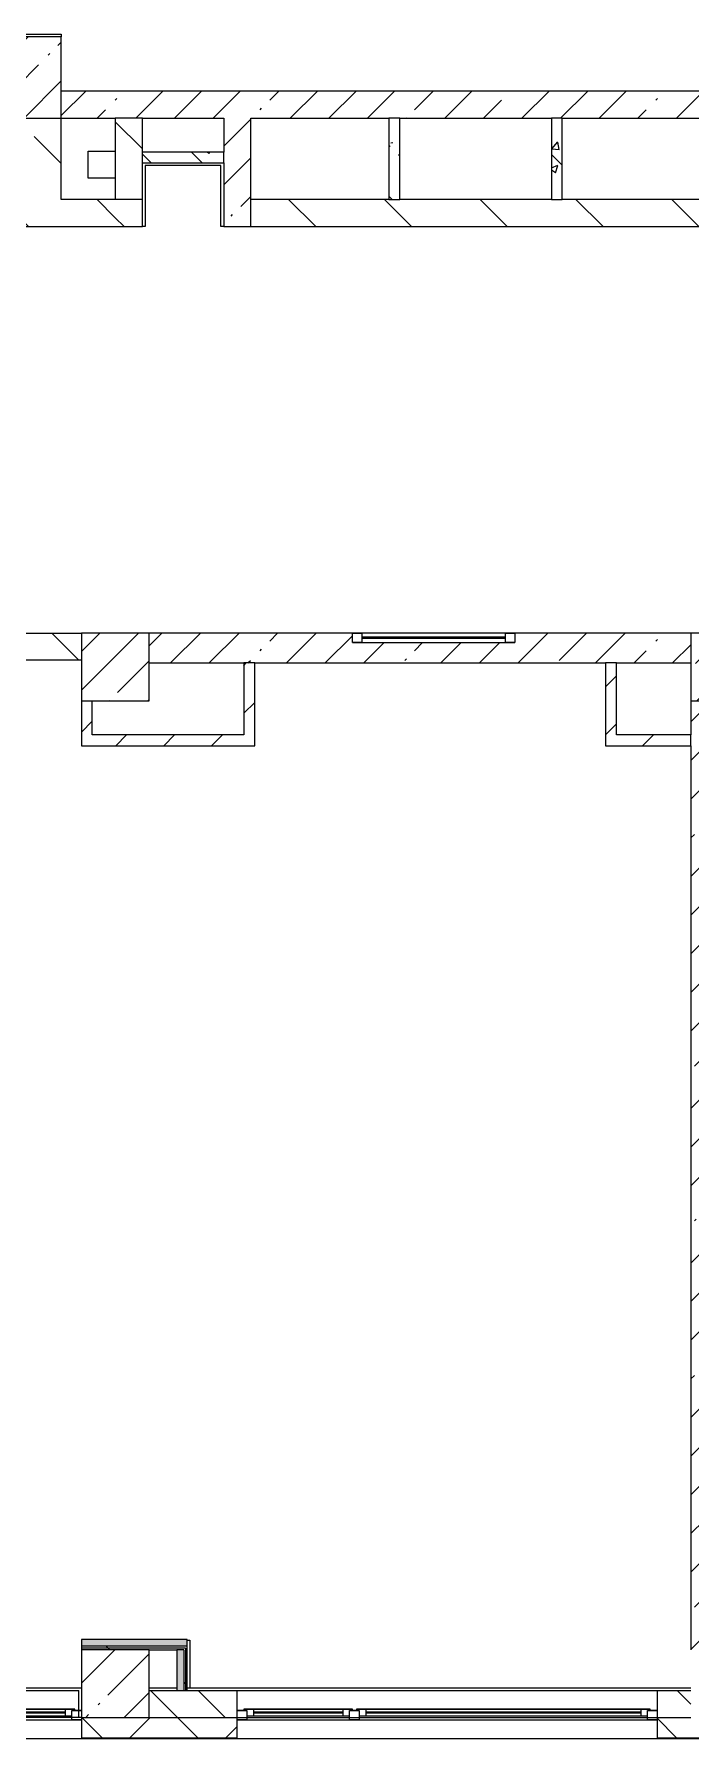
# Model space of a CAD drawing. Header units: millimetres. Extents: x -3917 to 185442, y -8553 to 29000.
# Drawn here: x 118992 to 123842, y -258 to 12320 of the extents above; entities that cross this region are included whole.
import ezdxf

# ---------------------------------------------------------------- set-up
doc = ezdxf.new("R2010")
doc.units = ezdxf.units.MM
for name, color, linetype, lineweight, true_color in [('A-FLOR-2', 7, 'Continuous', 5, 0xaaaaaa), ('I-WALL-3', 7, 'Continuous', 9, 0xe7e7e7), ('I-WALL-6', 7, 'Continuous', 5, 0x787878)]:
    doc.layers.add(name, color=color, linetype=linetype, lineweight=lineweight, true_color=true_color)
for name, color, linetype, lineweight in [('A-GLAZ-2', 7, 'Continuous', 5), ('A-WALL', 7, 'Continuous', 9), ('A-WALL-4', 7, 'Continuous', 5), ('I-WALL-4', 7, 'Continuous', 5), ('S-COLS-4', 7, 'Continuous', 5)]:
    doc.layers.add(name, color=color, linetype=linetype, lineweight=lineweight)
pattern_1 = [(45, (58431.5, 0), (-285.1231, 285.1231), []), (45, (58716.64, 0), (-285.1231, 285.1231), [504.031, -100.806, 16.764, -84.042])]
pattern_2 = [(135, (58431.5, 0), (-353.5534, -353.5534), [])]
pattern_3 = [(45, (58431.52, 0), (-176.7767, 176.7767), [])]
pattern_4 = [(135, (58431.5, 0), (-377.1708, -377.1708), [533.4, -88.9, 17.78, -88.9]), (135, (58431.5, 376.94), (-377.1708, -377.1708), []), (50, (58431.5, 0), (637.6445, -55.7866), [66.675, -733.425]), (355, (58431.5, 0), (-123.3494, 668.699), [53.34, -586.74]), (100.451, (58484.65, -4.65), (514.299, 612.908), [56.665, -623.315]), (46.184, (58431.5, 177.8), (948.776, -147.15), [100.012, -1100.137]), (96.636, (58510.6, 165.5), (830.909, 865.997), [84.998, -934.973]), (351.184, (58431.5, 177.8), (830.918, 865.988), [80.01, -880.11]), (21, (58520.4, 133.35), (530.6506, -357.9283), [66.675, -733.425]), (326, (58520.4, 133.35), (216.308, 644.6585), [53.34, -586.74]), (71.451, (58564.64, 103.5), (746.9596, 286.7243), [56.665, -623.315]), (37.5, (58431.52, 0), (10.8105, 295.9426), [16.764, -562.864, 16.764, -578.866, -588.962]), (37.5, (58431.52, 0), (10.8105, 295.9426), [-1175.258, 16.764, -572.198]), (7.5, (58431.52, 0), (233.8692, 350.6318), [16.764, -322.834, 16.764, -549.529, -224.472]), (7.5, (58431.52, 0), (233.8692, 350.6318), [-905.891, 16.764, -207.708]), (327.5, (58233.27, 0), (474.5678, -20.0513), [16.764, -205.486, 16.764, -676.656, -920.115]), (327.5, (58233.27, 0), (474.5678, -20.0513), [-915.67, 16.764, -903.351]), (317.5, (58144.37, 0), (518.4522, 88.9934), [16.764, -272.161, 16.764, -443.738, -653.415]), (317.5, (58144.37, 0), (518.4522, 88.9934), [-749.427, 16.764, -636.651])]
pattern_5 = [(45, (58431.5, 0), (-530.33, 530.33), []), (135, (58431.5, 0), (-530.33, -530.33), [])]

# ---------------------------------------------------------------- blocks, each defined once
blk = doc.blocks.new('BSC_Колонна _Прямоугольная - 500х500-V88-2_10_1_птичка')
at = {"layer": 'S-COLS-4'}
h = blk.add_hatch(dxfattribs=at)
h.set_pattern_fill('FP_101', color=256, style=0, pattern_type=2)
h.set_pattern_definition([(45, (-61160, -7650), (-285.1231, 285.1231), []), (45, (-60874.88, -7650), (-285.123, 285.123), [504.031, -100.806, 16.764, -84.042])])
h.paths.add_polyline_path([(-250, -250), (250, -250), (250, 250), (-250, 250)])
for p, q in [((250, 250), (-250, 250)), ((-250, 250), (-250, -250)), ((250, -250), (250, 250)), ((-250, -250), (250, -250))]:
    blk.add_line(p, q, dxfattribs=at)
blk = doc.blocks.new('BSC_Колонна _Прямоугольная - 500х500-V95-2_10_1_птичка')
at = {"layer": 'S-COLS-4'}
h = blk.add_hatch(dxfattribs=at)
h.set_pattern_fill('FP_108', color=256, style=0, pattern_type=2)
h.set_pattern_definition([(45, (-61160, -150), (-285.123, 285.123), []), (45, (-60874.88, -150), (-285.123, 285.123), [504.031, -100.806, 16.764, -84.042])])
h.paths.add_polyline_path([(-159, -250), (250, -250), (250, 250), (-250, 250), (-250, -250)])
for p, q in [((250, 250), (-250, 250)), ((-250, 250), (-250, -250)), ((250, -250), (250, 250)), ((-250, -250), (250, -250))]:
    blk.add_line(p, q, dxfattribs=at)
blk = doc.blocks.new('BSC_Колонна _Прямоугольная - 500х500-V99-2_10_1_птичка')
at = {"layer": 'S-COLS-4'}
h = blk.add_hatch(dxfattribs=at)
h.set_pattern_fill('FP_112', color=256, style=0, pattern_type=2)
h.set_pattern_definition([(45, (-65660, -7650), (-285.1231, 285.1231), []), (45, (-65374.88, -7650), (-285.1231, 285.1231), [504.031, -100.806, 16.764, -84.042])])
h.paths.add_polyline_path([(-22, -250), (250, -250), (250, 250), (-250, 250), (-250, -250)])
for p, q in [((250, 250), (-250, 250)), ((-250, 250), (-250, -250)), ((250, -250), (250, 250)), ((-250, -250), (250, -250))]:
    blk.add_line(p, q, dxfattribs=at)
blk = doc.blocks.new('BSC_Колонна _Прямоугольная - 600х600-V123-2_10_1_птичка')
at = {"layer": 'S-COLS-4'}
h = blk.add_hatch(dxfattribs=at)
h.set_pattern_fill('FP_147', color=256, style=0, pattern_type=2)
h.set_pattern_definition([(45, (-60460, -12000), (-285.1231, 285.1231), []), (45, (-60174.88, -12000), (-285.1231, 285.1231), [504.031, -100.806, 16.764, -84.042])])
h.paths.add_polyline_path([(-300, -300), (300, -300), (300, 300), (-300, 300), (-300, -201)])
for p, q in [((300, 300), (-300, 300)), ((-300, 300), (-300, -300)), ((300, -300), (300, 300)), ((-300, -300), (300, -300))]:
    blk.add_line(p, q, dxfattribs=at)
blk = doc.blocks.new('120_Окно_СКБ_2Ст - 120_Окно_СКБ_2Ст 3100х2500 _мал_створка слева_-22446080-2_10_1_птичка')
at = {"layer": 'A-GLAZ-2'}
for p, q in [((-1550, -127), (-1550, -57)), ((-1550, -57), (-1480, -57)), ((1550, -57), (-1550, -57)), ((-1480, -57), (-1480, -127)), ((650, -87), (-1480, -87)), ((-1480, -87), (-1480, -127)), ((-1430, -137), (-1430, -87)), ((-1430, -107), (600, -107)), ((600, -117), (-1430, -117)), ((600, -137), (600, -87)), ((650, -127), (650, -57)), ((650, -57), (720, -57)), ((650, -127), (650, -87)), ((720, -57), (720, -127)), ((1480, -87), (720, -87)), ((720, -87), (720, -127)), ((770, -137), (770, -87)), ((770, -107), (1430, -107)), ((1430, -117), (770, -117)), ((1430, -137), (1430, -87)), ((1480, -127), (1480, -57)), ((1480, -57), (1550, -57)), ((1480, -127), (1480, -87)), ((1550, -57), (1550, -127)), ((-1480, -127), (-1550, -127)), ((-1550, -127), (-1500, -127)), ((-1480, -127), (-1500, -127)), ((-1500, -127), (-1500, -137)), ((-1500, -137), (670, -137)), ((670, -137), (-1500, -137)), ((720, -127), (650, -127)), ((670, -127), (650, -127)), ((670, -127), (700, -127)), ((670, -137), (670, -127)), ((720, -127), (700, -127)), ((700, -127), (700, -137)), ((700, -137), (1500, -137)), ((1500, -137), (700, -137)), ((1550, -127), (1480, -127)), ((1500, -127), (1480, -127)), ((1500, -127), (1550, -127)), ((1500, -137), (1500, -127))]:
    blk.add_line(p, q, dxfattribs=at)
blk = doc.blocks.new('120_Окно_СКБ_2Ст - 120_Окно_СКБ_2Ст 2100х2500 _мал створка СЛЕВА_-22446485-2_10_1_птичка')
at = {"layer": 'A-GLAZ-2'}
for p, q in [((-1050, -127), (-1050, -57)), ((-1050, -57), (-980, -57)), ((1050, -57), (-1050, -57)), ((-980, -57), (-980, -127)), ((-220, -87), (-980, -87)), ((-980, -87), (-980, -127)), ((-930, -137), (-930, -87)), ((-930, -107), (-270, -107)), ((-270, -117), (-930, -117)), ((-270, -137), (-270, -87)), ((-220, -127), (-220, -57)), ((-220, -57), (-150, -57)), ((-220, -127), (-220, -87)), ((-150, -57), (-150, -127)), ((980, -87), (-150, -87)), ((-150, -87), (-150, -127)), ((-100, -137), (-100, -87)), ((-100, -107), (930, -107)), ((930, -117), (-100, -117)), ((930, -137), (930, -87)), ((980, -127), (980, -57)), ((980, -57), (1050, -57)), ((980, -127), (980, -87)), ((1050, -57), (1050, -127)), ((-980, -127), (-1050, -127)), ((-1050, -127), (-1000, -127)), ((-980, -127), (-1000, -127)), ((-1000, -127), (-1000, -137)), ((-1000, -137), (-200, -137)), ((-200, -137), (-1000, -137)), ((-150, -127), (-220, -127)), ((-200, -127), (-220, -127)), ((-200, -127), (-170, -127)), ((-200, -137), (-200, -127)), ((-150, -127), (-170, -127)), ((-170, -127), (-170, -137)), ((-170, -137), (1000, -137)), ((1000, -137), (-170, -137)), ((1050, -127), (980, -127)), ((1000, -127), (980, -127)), ((1000, -127), (1050, -127)), ((1000, -137), (1000, -127))]:
    blk.add_line(p, q, dxfattribs=at)
blk = doc.blocks.new('120_Окно_СКБ_1Ст - 120_Окно_СКБ_1Ст 400х1200 EI30-24228621-2_10_1_птичка')
at = {"layer": 'A-GLAZ-2'}
for p, q in [((-600, 40), (-600, 110)), ((-600, 110), (-530, 110)), ((600, 110), (-600, 110)), ((-530, 40), (-600, 40)), ((-600, 40), (600, 40)), ((-530, 110), (-530, 40)), ((530, 80), (-530, 80)), ((530, 70), (-530, 70)), ((530, 40), (530, 110)), ((530, 110), (600, 110)), ((600, 40), (530, 40)), ((600, 110), (600, 40))]:
    blk.add_line(p, q, dxfattribs=at)

msp = doc.modelspace()

# ---------------------------------------------------------------- hatches: boundary and pattern name
at = {"layer": 'A-WALL-4'}
h = msp.add_hatch(dxfattribs=at)
h.set_pattern_fill('FP_125', color=256, style=0, pattern_type=2)
h.set_pattern_definition([(135, (58431.52, 0), (-176.7767, -176.7767), [])])
h.paths.add_polyline_path([(120359.7, -100), (120491.5, -100), (120491.5, 100), (119841.5, 100), (119841.5, -100)])
h.paths.add_polyline_path([(123841.5, -100), (123841.5, 100), (123591.5, 100), (123591.5, -100)])
h = msp.add_hatch(dxfattribs=at)
h.set_pattern_fill('FP_115', color=256, style=0, pattern_type=2)
h.set_pattern_definition([(45, (58431.5, 0), (-353.5534, 353.5534), []), (135, (58431.5, 0), (-353.5534, -353.5534), [])])
h.paths.add_polyline_path([(134131.5, -250), (134131.5, -100), (129991.5, -100), (129991.5, -250), (133344.9, -250)])
h.paths.add_polyline_path([(127779.8, -250), (129091.5, -250), (129091.5, -100), (125491.5, -100), (125491.5, -250), (125924.8, -250)])
h.paths.add_polyline_path([(116491.5, -250), (117241.5, -250), (117241.5, -100), (116491.5, -100)])
h.paths.add_polyline_path([(115341.5, -250), (115591.5, -250), (115591.5, -100), (114841.5, -100), (114841.5, -250), (115258.3, -250)])
h.paths.add_polyline_path([(119341.5, -250), (120491.5, -250), (120491.5, -100), (119341.5, -100)])
h.paths.add_polyline_path([(123591.5, -250), (124591.5, -250), (124591.5, -100), (123591.5, -100)])
h.paths.add_polyline_path([(101841.5, -250), (102467.9, -250), (102467.9, -100), (101091.5, -100), (101091.5, -250), (101809.3, -250)])
h.paths.add_polyline_path([(110341.5, -250), (111741.5, -250), (111741.5, -100), (110341.5, -100)])
h.paths.add_polyline_path([(107241.5, -250), (107241.5, -100), (105841.5, -100), (105841.5, -250), (106446.9, -250)])
h.paths.add_polyline_path([(103367.9, -250), (103741.5, -250), (103741.5, -100), (103367.9, -100)])
h.paths.add_polyline_path([(97191.5, -250), (97991.5, -250), (97991.5, -100), (97191.5, -100), (97191.5, -176.4)])
at = {"layer": 'I-WALL-3'}
for points in [[(120121.5, 425), (120121.5, 475), (119341.5, 475), (119341.5, 425), (119432.1, 425)], [(120096.5, 100), (120096.5, 400), (120046.5, 400), (120046.5, 100)]]:
    msp.add_hatch(color=256, dxfattribs=at).paths.add_polyline_path(points)
at = {"layer": 'I-WALL-4'}
h = msp.add_hatch(dxfattribs=at)
h.set_pattern_fill('FP_123', color=256, style=0, pattern_type=2)
h.set_pattern_definition(pattern_1)
h.paths.add_polyline_path([(114131.5, 11700), (118591.5, 11700), (118591.5, 11900), (113191.5, 11900), (113191.5, 11700), (113931.5, 11700)])
h.paths.add_polyline_path([(120359.7, 11700), (124591.5, 11700), (124591.5, 11900), (119191.5, 11900), (119191.5, 11700), (119791.5, 11700)])
h = msp.add_hatch(dxfattribs=at)
h.set_pattern_fill('FP_126', color=256, style=0, pattern_type=2)
h.set_pattern_definition(pattern_2)
h.paths.add_polyline_path([(119191.5, 11100), (119191.5, 11700), (118991.5, 11700), (118991.5, 11100)])
h = msp.add_hatch(dxfattribs=at)
h.set_pattern_fill('FP_126', color=256, style=0, pattern_type=2)
h.set_pattern_definition(pattern_2)
h.paths.add_polyline_path([(119791.5, 11100), (119791.5, 11700), (119591.5, 11700), (119591.5, 11100)])
h = msp.add_hatch(dxfattribs=at)
h.set_pattern_fill('FP_126', color=256, style=0, pattern_type=2)
h.set_pattern_definition(pattern_2)
h.paths.add_polyline_path([(119591.5, 10900), (119791.5, 10900), (119791.5, 11700), (119591.5, 11700), (119591.5, 11100)])
h = msp.add_hatch(dxfattribs=at)
h.set_pattern_fill('FP_123', color=256, style=0, pattern_type=2)
h.set_pattern_definition(pattern_1)
h.paths.add_polyline_path([(120391.5, 10900), (120591.5, 10900), (120591.5, 11700), (120391.5, 11700), (120391.5, 11100)])
h = msp.add_hatch(dxfattribs=at)
h.set_pattern_fill('FP_126', color=256, style=0, pattern_type=2)
h.set_pattern_definition(pattern_2)
h.paths.add_polyline_path([(119591.5, 10900), (119591.5, 11100), (117771.5, 11100), (117771.5, 10900), (118504.6, 10900)])
h.paths.add_polyline_path([(112939.5, 10900), (113931.5, 10900), (113931.5, 11100), (110341.5, 11100), (110341.5, 10900), (111084.5, 10900)])
h.paths.add_polyline_path([(114831.5, 10900), (115041.5, 10900), (115041.5, 11100), (114831.5, 11100), (114831.5, 10980)])
h.paths.add_polyline_path([(116661.5, 10900), (116871.5, 10900), (116871.5, 11100), (116661.5, 11100), (116661.5, 10980)])
h.paths.add_polyline_path([(115961.5, 10900), (115961.5, 11100), (115741.5, 11100), (115741.5, 10900)])
h.paths.add_polyline_path([(105692.2, 10900), (110141.5, 10900), (110141.5, 11100), (105692.2, 11100)])
h = msp.add_hatch(dxfattribs=at)
h.set_pattern_fill('FP_126', color=256, style=0, pattern_type=2)
h.set_pattern_definition(pattern_2)
h.paths.add_polyline_path([(124991.5, 10900), (124991.5, 11100), (120591.5, 11100), (120591.5, 10900), (122214.7, 10900)])
h = msp.add_hatch(dxfattribs=at)
h.set_pattern_fill('FP_126', color=256, style=0, pattern_type=2)
h.set_pattern_definition(pattern_2)
h.paths.add_polyline_path([(119341.5, 7700), (119341.5, 7900), (118362.5, 7900), (118362.5, 7700), (118504.6, 7700)])
h.paths.add_polyline_path([(115341.5, 7700), (115862.5, 7700), (115862.5, 7900), (115341.5, 7900), (115341.5, 7750.3)])
h = msp.add_hatch(dxfattribs=at)
h.set_pattern_fill('FP_123', color=256, style=0, pattern_type=2)
h.set_pattern_definition(pattern_1)
h.paths.add_polyline_path([(123291.5, 7680), (123841.5, 7680), (123841.5, 7900), (122541.5, 7900), (122541.5, 7830), (121341.5, 7830), (121341.5, 7900), (119841.5, 7900), (119841.5, 7680), (123211.5, 7680)])
h = msp.add_hatch(dxfattribs=at)
h.set_pattern_fill('FP_127', color=256, style=0, pattern_type=2)
h.set_pattern_definition(pattern_3)
h.paths.add_polyline_path([(120621.5, 7150), (120621.5, 7680), (120541.5, 7680), (120541.5, 7150)])
h = msp.add_hatch(dxfattribs=at)
h.set_pattern_fill('FP_127', color=256, style=0, pattern_type=2)
h.set_pattern_definition(pattern_3)
h.paths.add_polyline_path([(123291.5, 7070), (123291.5, 7680), (123211.5, 7680), (123211.5, 7070)])
h = msp.add_hatch(dxfattribs=at)
h.set_pattern_fill('FP_127', color=256, style=0, pattern_type=2)
h.set_pattern_definition(pattern_3)
h.paths.add_polyline_path([(119421.5, 7150), (119421.5, 7400), (119341.5, 7400), (119341.5, 7150)])
h = msp.add_hatch(dxfattribs=at)
h.set_pattern_fill('FP_123', color=256, style=0, pattern_type=2)
h.set_pattern_definition(pattern_1)
h.paths.add_polyline_path([(123841.5, 400), (124061.5, 400), (124061.5, 7400), (123841.5, 7400), (123841.5, 808.9)])
h = msp.add_hatch(dxfattribs=at)
h.set_pattern_fill('FP_127', color=256, style=0, pattern_type=2)
h.set_pattern_definition(pattern_3)
h.paths.add_polyline_path([(119341.5, 7070), (120621.5, 7070), (120621.5, 7150), (119341.5, 7150)])
h = msp.add_hatch(dxfattribs=at)
h.set_pattern_fill('FP_127', color=256, style=0, pattern_type=2)
h.set_pattern_definition(pattern_3)
h.paths.add_polyline_path([(123841.5, 7070), (123841.5, 7150), (123291.5, 7150), (123291.5, 7070)])
h = msp.add_hatch(dxfattribs=at)
h.set_pattern_fill('FP_227', color=256, style=0, pattern_type=2)
h.set_pattern_definition(pattern_5)
h.paths.add_polyline_path([(120109, 412.5), (120121.5, 412.5), (120121.5, 425), (119341.5, 425), (119341.5, 412.5), (119432.1, 412.5)])
h = msp.add_hatch(dxfattribs=at)
h.set_pattern_fill('FP_227', color=256, style=0, pattern_type=2)
h.set_pattern_definition(pattern_5)
h.paths.add_polyline_path([(120109, 400), (120109, 412.5), (119341.5, 412.5), (119341.5, 400), (120096.5, 400)])
h = msp.add_hatch(dxfattribs=at)
h.set_pattern_fill('FP_227', color=256, style=0, pattern_type=2)
h.set_pattern_definition(pattern_5)
h.paths.add_polyline_path([(120109, 100), (120109, 400), (120096.5, 400), (120096.5, 100)])
h = msp.add_hatch(dxfattribs=at)
h.set_pattern_fill('FP_227', color=256, style=0, pattern_type=2)
h.set_pattern_definition(pattern_5)
h.paths.add_polyline_path([(120109, 100), (120121.5, 100), (120121.5, 412.5), (120109, 412.5), (120109, 230.5)])
at = {"layer": 'I-WALL-6'}
h = msp.add_hatch(dxfattribs=at)
h.set_pattern_fill('FP_136', color=256, style=0, pattern_type=2)
h.set_pattern_definition(pattern_4)
h.paths.add_polyline_path([(121691.5, 11100), (121691.5, 11700), (121611.5, 11700), (121611.5, 11100)])
h = msp.add_hatch(dxfattribs=at)
h.set_pattern_fill('FP_136', color=256, style=0, pattern_type=2)
h.set_pattern_definition(pattern_4)
h.paths.add_polyline_path([(122891.5, 11100), (122891.5, 11700), (122811.5, 11700), (122811.5, 11100)])
h = msp.add_hatch(dxfattribs=at)
h.set_pattern_fill('FP_136', color=256, style=0, pattern_type=2)
h.set_pattern_definition(pattern_4)
h.paths.add_polyline_path([(120391.5, 11370), (120391.5, 11450), (119791.5, 11450), (119791.5, 11370), (120359.7, 11370)])

# ---------------------------------------------------------------- linework, layer by layer
at = {"layer": 'A-FLOR-2'}
for p, q in [((118591.5, 12320), (119191.5, 12320)), ((119191.5, 12320), (119191.5, 12300)), ((119391.5, 11457), (119591.5, 11457)), ((119391.5, 11257), (119391.5, 11457)), ((120370.5, 11350), (119811.5, 11350)), ((119811.5, 11350), (119811.5, 10900)), ((120370.5, 10900), (120370.5, 11350)), ((119591.5, 11257), (119391.5, 11257)), ((119811.5, 10900), (119791.5, 10900)), ((120391.5, 10900), (120370.5, 10900)), ((120121.5, 470), (120141.5, 470)), ((120141.5, 470), (120141.5, 120))]:
    msp.add_line(p, q, dxfattribs=at)
at = {"layer": 'A-WALL'}
for p, q in [((119791.5, 11700), (119591.5, 11700)), ((121691.5, 11700), (121611.5, 11700)), ((122891.5, 11700), (122811.5, 11700)), ((119791.5, 11370), (119791.5, 11450)), ((120391.5, 11370), (120391.5, 11450)), ((120591.5, 10900), (120591.5, 11100)), ((121611.5, 11100), (121691.5, 11100)), ((122811.5, 11100), (122891.5, 11100)), ((120621.5, 7680), (120541.5, 7680)), ((123291.5, 7680), (123211.5, 7680)), ((123841.5, 7070), (123841.5, 7150)), ((120121.5, 425), (119341.5, 425)), ((120109, 412.5), (119341.5, 412.5)), ((120096.5, 400), (120046.5, 400)), ((120096.5, 400), (120096.5, 100)), ((120109, 412.5), (120109, 100)), ((119841.5, -100), (120491.5, -100)), ((123591.5, -100), (123841.5, -100)), ((119341.5, -250), (120491.5, -250)), ((123591.5, -250), (124591.5, -250)), ((119341.5, -253), (120491.5, -253)), ((123591.5, -253), (124591.5, -253))]:
    msp.add_line(p, q, dxfattribs=at)
at = {"layer": 'A-WALL-4'}
for p, q in [((115341.5, 100), (119321.5, 100)), ((119321.5, -100), (119321.5, 100)), ((119841.5, 100), (123841.5, 100)), ((120491.5, -258), (120491.5, 100)), ((123591.5, 100), (123591.5, -258)), ((119341.5, -100), (119341.5, -258)), ((120491.5, -100), (123841.5, -100)), ((124591.5, -258), (116491.5, -258))]:
    msp.add_line(p, q, dxfattribs=at)
at = {"layer": 'I-WALL-4'}
for p, q in [((124591.5, 11900), (119191.5, 11900)), ((119191.5, 11100), (119191.5, 11700)), ((119191.5, 11700), (119591.5, 11700)), ((119591.5, 11700), (119591.5, 11100)), ((119791.5, 11450), (119791.5, 11700)), ((119791.5, 11700), (120391.5, 11700)), ((120391.5, 11700), (120391.5, 11450)), ((120591.5, 11100), (120591.5, 11700)), ((120591.5, 11700), (121611.5, 11700)), ((121611.5, 11700), (121611.5, 11100)), ((121691.5, 11100), (121691.5, 11700)), ((121691.5, 11700), (122811.5, 11700)), ((122811.5, 11700), (122811.5, 11100)), ((122891.5, 11100), (122891.5, 11700)), ((122891.5, 11700), (124591.5, 11700)), ((120391.5, 11450), (119791.5, 11450)), ((119791.5, 11100), (119791.5, 11370)), ((119791.5, 11370), (120391.5, 11370)), ((120391.5, 11370), (120391.5, 10900)), ((119791.5, 11100), (119191.5, 11100)), ((119791.5, 10900), (119791.5, 11100)), ((121611.5, 11100), (120591.5, 11100)), ((122811.5, 11100), (121691.5, 11100)), ((124991.5, 11100), (122891.5, 11100)), ((117571.5, 10900), (119791.5, 10900)), ((120391.5, 10900), (125191.5, 10900)), ((118362.5, 7900), (119341.5, 7900)), ((121341.5, 7900), (119841.5, 7900)), ((123841.5, 7900), (122541.5, 7900)), ((119341.5, 7700), (115341.5, 7700)), ((119841.5, 7680), (120541.5, 7680)), ((120541.5, 7680), (120541.5, 7150)), ((120621.5, 7070), (120621.5, 7680)), ((120621.5, 7680), (123211.5, 7680)), ((123211.5, 7680), (123211.5, 7070)), ((123291.5, 7150), (123291.5, 7680)), ((123291.5, 7680), (123841.5, 7680)), ((119341.5, 7400), (119341.5, 7070)), ((119421.5, 7150), (119421.5, 7400)), ((123841.5, 7400), (123841.5, 7150)), ((119341.5, 7070), (120621.5, 7070)), ((120541.5, 7150), (119421.5, 7150)), ((123211.5, 7070), (123841.5, 7070)), ((123841.5, 7150), (123291.5, 7150)), ((123841.5, 7070), (123841.5, 400)), ((120121.5, 475), (119341.5, 475)), ((119341.5, 475), (119341.5, 400)), ((119841.5, 400), (120046.5, 400)), ((120046.5, 400), (120046.5, 100)), ((120121.5, 100), (120121.5, 475)), ((115590.7, 120), (119341.5, 120)), ((119841.5, 120), (120046.5, 120)), ((120120.7, 120), (123841.5, 120)), ((119341.5, -100), (117241.5, -100))]:
    msp.add_line(p, q, dxfattribs=at)

# ---------------------------------------------------------------- block references
at = {"layer": 'A-GLAZ-2'}
msp.add_blockref('120_Окно_СКБ_1Ст - 120_Окно_СКБ_1Ст 400х1200 EI30-24228621-2_10_1_птичка', (121941.5, 7790), dxfattribs=at)
at = {"layer": 'A-GLAZ-2', "rotation": 180}
for name, p in [('120_Окно_СКБ_2Ст - 120_Окно_СКБ_2Ст 2100х2500 _мал створка СЛЕВА_-22446485-2_10_1_птичка', (118291.5, -175)), ('120_Окно_СКБ_2Ст - 120_Окно_СКБ_2Ст 3100х2500 _мал_створка слева_-22446080-2_10_1_птичка', (122041.5, -175))]:
    msp.add_blockref(name, p, dxfattribs=at)
at = {"layer": 'S-COLS-4'}
for name, p in [('BSC_Колонна _Прямоугольная - 600х600-V123-2_10_1_птичка', (118891.5, 12000)), ('BSC_Колонна _Прямоугольная - 500х500-V88-2_10_1_птичка', (119591.5, 7650)), ('BSC_Колонна _Прямоугольная - 500х500-V99-2_10_1_птичка', (124091.5, 7650)), ('BSC_Колонна _Прямоугольная - 500х500-V95-2_10_1_птичка', (119591.5, 150))]:
    msp.add_blockref(name, p, dxfattribs=at)

doc.saveas('drawing.dxf')
